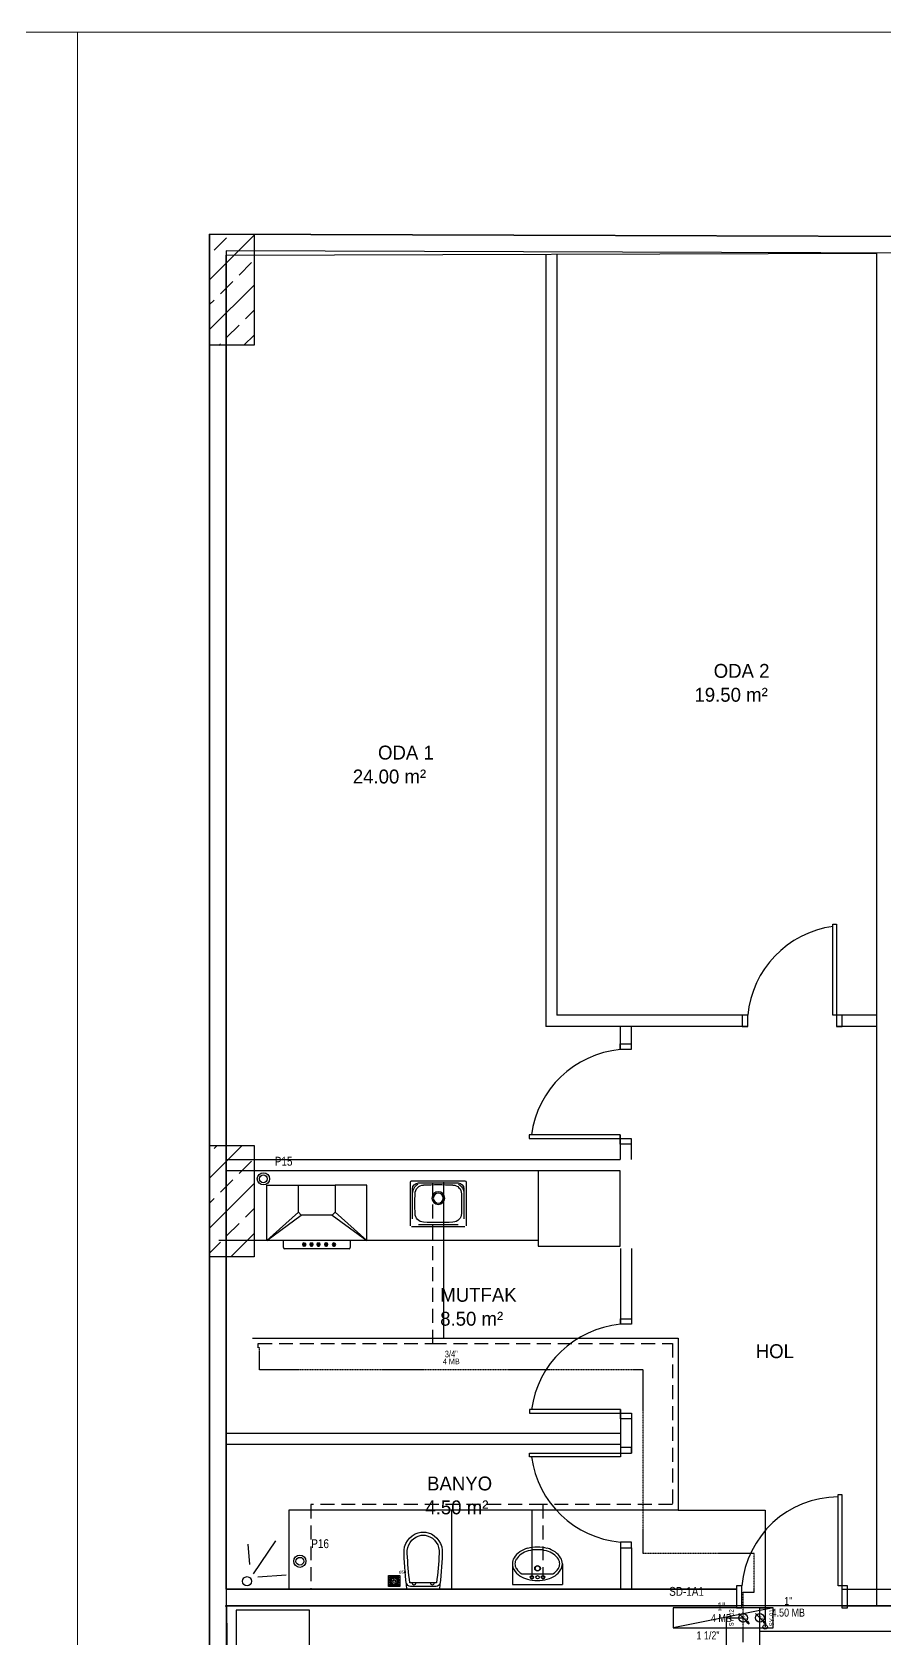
# Model space of a CAD drawing. Header units: centimetres. Extents: x 247996 to 315152, y -468471 to -440326.
# Drawn here: x 254494 to 255260, y -441772 to -440327 of the extents above; entities that cross this region are included whole.
import ezdxf
from ezdxf.enums import TextEntityAlignment as Align

# ---------------------------------------------------------------- set-up
doc = ezdxf.new("R2010")
doc.units = ezdxf.units.CM
doc.linetypes.add('0', pattern=[500, 500])
doc.linetypes.add('BASMA HATTI', pattern=[0.375, 0.25, -0.125])
for name, color, linetype, lineweight in [('SCOTT-ANTED', 144, 'Continuous', 0), ('SCOTT-MTY-SICAKSU-BORU', 1, 'BASMA HATTI', 30), ('SCOTT-MTY-SOGUKSU-BORU', 5, '0', 30), ('SCOTT-MTY-TEMIZSU-CAP', 101, 'Continuous', 30)]:
    doc.layers.add(name, color=color, linetype=linetype, lineweight=lineweight)
for name, color, linetype in [('SCOTT-MD-YUK-BIRIMI', 7, 'Continuous'), ('SCOTT-MKDU0', 50, 'Continuous'), ('SCOTT-MTY-PISSU-KOLON', 211, 'Continuous'), ('SCOTT-MTY-PISSU-KOLONNO', 211, 'Continuous'), ('SCOTT-MTY-SAYAC', 3, 'Continuous'), ('SCOTT-MTY-SIRKULASYON-BORU', 31, 'Continuous'), ('SCOTT-MTY-TEFRIS', 15, 'Continuous'), ('SCOTT-MTY-TES-SAFT', 8, 'Continuous'), ('SCOTT-MTY-VANA', 1, 'Continuous')]:
    doc.layers.add(name, color=color, linetype=linetype)
doc.styles.add('CAP', font='wturkce.SHX', dxfattribs={"width": 0.65})
doc.styles.add('MtXpl_Comic_Sans_MS', font='comic.ttf')
doc.styles.add('ROTAS', font='arial.ttf')

# ---------------------------------------------------------------- blocks, each defined once
blk = doc.blocks.new('T-DOLAP')
blk.add_line((-45, -9), (45, 9))
blk.add_lwpolyline([(-45, -9), (45, -9), (45, 9), (-45, 9)], close=True)
blk = doc.blocks.new('MTY-SU SAYACI')
at = {"layer": 'SCOTT-MTY-VANA'}
blk.add_hatch(color=256, dxfattribs=at).paths.add_polyline_path([(9.8, 9.8), (5.6, 7), (7, 5.6)])
for p, q in [((-7.3, -7.3), (6.3, 6.3)), ((5.6, 7), (9.8, 9.8)), ((7, 5.6), (5.6, 7)), ((7, 5.6), (9.8, 9.8))]:
    blk.add_line(p, q, dxfattribs=at)
blk.add_circle((0, 0), 7, dxfattribs=at)
blk.add_attdef('CAP', (-2.3, -1.2), '', height=2.5, rotation=45, dxfattribs=at)
blk = doc.blocks.new('T-KOLON-P')
for radius in [5.5, 3.5]:
    blk.add_circle((0, 0), radius)
blk = doc.blocks.new('SUZGEC1')
at = {"layer": 'SCOTT-MTY-TEFRIS'}
blk.add_lwpolyline([(-5, -5), (-5, 5), (5, 5), (5, -5)], close=True, dxfattribs=at)
for points in [[(-4.3, 3.9), (-2, 1.5, 0.029484), (-2.2, 1.3), (-4.3, 2.5)], [(-2.5, 0.3), (-4.3, 0.3), (-4.3, 1.7), (-2.4, 0.7, 0.032775)], [(-3.9, 4.3), (-2.5, 4.3), (-1.3, 2.2, 0.029484), (-1.5, 2)], [(-0.7, 2.4, -0.032775), (-0.3, 2.5), (-0.3, 4.3), (-1.7, 4.3)], [(0.3, 2.5), (0.3, 4.3), (1.7, 4.3), (0.7, 2.4, 0.032775)], [(1.3, 2.2), (2.5, 4.3), (3.9, 4.3), (1.5, 2, 0.029484)], [(4.3, 3.9), (2, 1.5, -0.029484), (2.2, 1.3), (4.3, 2.5)], [(4.3, 0.3), (4.3, 1.7), (2.4, 0.7, -0.032775), (2.5, 0.3)], [(-2.5, -0.3), (-4.3, -0.3), (-4.3, -1.7), (-2.4, -0.7, -0.032775)], [(-4.3, -3.9), (-2, -1.5, -0.029484), (-2.2, -1.3), (-4.3, -2.5)], [(-3.9, -4.3), (-2.5, -4.3), (-1.3, -2.2, -0.029484), (-1.5, -2)], [(-0.3, -4.3), (-1.7, -4.3), (-0.7, -2.4, 0.032775), (-0.3, -2.5)], [(0.3, -2.5), (0.3, -4.3), (1.7, -4.3), (0.7, -2.4, -0.032775)], [(2.5, -4.3), (1.3, -2.2, 0.029484), (1.5, -2), (3.9, -4.3)], [(4.3, -2.5), (4.3, -3.9), (2, -1.5, 0.029484), (2.2, -1.3)], [(4.3, -0.3), (4.3, -1.7), (2.4, -0.7, 0.032775), (2.5, -0.3)]]:
    blk.add_lwpolyline(points, format="xyb", close=True, dxfattribs=at)
blk.add_circle((0, 0), 1.25, dxfattribs=at)
at = {"layer": 'SCOTT-MD-YUK-BIRIMI', "color": 6, "style": 'CAP'}
for tag, p in [('PS', (-2.1, 0)), ('PSCP', (4.3, 6.7))]:
    blk.add_attdef(tag, p, '', height=2.5, dxfattribs=at)

msp = doc.modelspace()

# ---------------------------------------------------------------- linework, layer by layer
at = {"layer": 'SCOTT-ANTED'}
for p, q in [((276712.4, -440326.5), (248038.8, -440326.5)), ((254534.2, -440326.5), (254534.2, -447826.5))]:
    msp.add_line(p, q, dxfattribs=at)
at = {"layer": 'SCOTT-MKDU0', "color": 8, "ltscale": 0.03}
for p, q in [((256469.8, -440514.4), (254652.9, -440508.2)), ((254652.9, -440508.2), (254652.9, -443082.1)), ((254652.9, -440508.2), (256469.8, -440514.4)), ((254652.9, -443082.1), (254652.9, -440508.2)), ((254653.1, -440508.2), (254693.1, -440508.2)), ((254653.1, -440608.2), (254653.1, -440508.2)), ((254653.1, -440549.3), (254693.1, -440509.3)), ((254693.1, -440508.2), (254693.1, -440608.2)), ((254657.2, -440522.7), (254668.4, -440511.5)), ((256454.9, -440529.3), (254667.9, -440523.2)), ((254667.9, -440523.2), (254667.9, -443082.1)), ((254652.9, -440527.3), (254652.9, -441742.1)), ((254667.9, -440527.3), (255252.9, -440525.3)), ((254667.9, -440527.3), (254667.9, -441742.1)), ((254667.9, -441727.1), (254667.9, -440527.3)), ((254679.7, -440545.2), (254690.9, -440533.9)), ((254955.4, -440526.3), (254955.4, -441221)), ((254965.4, -440526.3), (254965.4, -441211)), ((255252.9, -440525.2), (255252.9, -441742.1)), ((255252.9, -440525.3), (255252.9, -441742.1)), ((255252.9, -440525.3), (255252.9, -441727.1)), ((254662.8, -440562), (254674.1, -440550.8)), ((254653.1, -440594.2), (254693.1, -440554.2)), ((254653.1, -440571.7), (254657.2, -440567.6)), ((254685.3, -440584.5), (254693.1, -440576.6)), ((254668.4, -440601.3), (254679.7, -440590.1)), ((254693.1, -440608.2), (254653.1, -440608.2)), ((254661.5, -440608.2), (254662.8, -440606.9)), ((254684, -440608.2), (254693.1, -440599.1)), ((255137.1, -441211), (254965.4, -441211)), ((255252.9, -441211), (255213.8, -441211)), ((255137.1, -441221), (254955.4, -441221)), ((255137.1, -441221), (254955.4, -441221)), ((255022.3, -441220.7), (255022.3, -441241.8)), ((255032.3, -441220.7), (255032.3, -441241.8)), ((255252.9, -441221), (255217.1, -441221)), ((255252.9, -441221), (255217.1, -441221)), ((255022.3, -441318.5), (255022.3, -441340.7)), ((254653.1, -441357.5), (254682.4, -441328.2)), ((254653.1, -441328.2), (254693.1, -441328.2)), ((254653.1, -441428.2), (254653.1, -441328.2)), ((254657.2, -441330.9), (254659.9, -441328.2)), ((254693.1, -441328.2), (254693.1, -441428.2)), ((255032.3, -441321.8), (255032.3, -441340.7)), ((255022.3, -441341), (254667.9, -441341)), ((254679.7, -441353.4), (254690.9, -441342.2)), ((254662.8, -441370.2), (254674.1, -441359)), ((255022.3, -441351), (254667.9, -441351)), ((254833.8, -441400.4), (254833.8, -441361)), ((254834.8, -441360), (254882.8, -441360)), ((254840.9, -441361.8), (254876.6, -441361.8)), ((254883.8, -441361), (254883.8, -441400.4)), ((255022.3, -441351), (254948.7, -441351)), ((254948.7, -441351), (254948.7, -441418.7)), ((255022.3, -441418.7), (255022.3, -441351)), ((254653.1, -441402.4), (254693.1, -441362.4)), ((254653.1, -441380), (254657.2, -441375.8)), ((254704.5, -441363.7), (254733, -441363.7)), ((254704.5, -441413.7), (254704.5, -441363.7)), ((254794.5, -441363.7), (254766, -441363.7)), ((254794.5, -441413.7), (254794.5, -441363.7)), ((254835.6, -441394.2), (254835.6, -441367.1)), ((254881.9, -441367.1), (254881.9, -441394.2)), ((254685.3, -441392.7), (254693.1, -441384.9)), ((254733, -441388.2), (254704.5, -441413.7)), ((254704.5, -441413.7), (254735.5, -441390.7)), ((254763.5, -441390.7), (254794.5, -441413.7)), ((254794.5, -441413.7), (254766, -441388.2)), ((254668.4, -441409.5), (254679.7, -441398.3)), ((254882.8, -441401.4), (254834.8, -441401.4)), ((254876.6, -441399.5), (254840.9, -441399.5)), ((254653.1, -441424.9), (254662.8, -441415.1)), ((254948.7, -441413.7), (254661.4, -441413.7)), ((254948.7, -441413.7), (254661.4, -441413.7)), ((254672.2, -441428.2), (254693.1, -441407.3)), ((254794.5, -441413.7), (254704.5, -441413.7)), ((254719.5, -441420), (254719.5, -441413.7)), ((254738, -441415.7), (254738, -441418.3)), ((254738, -441415.7), (254738.6, -441415.7)), ((254738, -441418.3), (254738, -441418.8)), ((254738.6, -441418.8), (254738, -441418.8)), ((254738.6, -441415.7), (254738.6, -441418.3)), ((254738.6, -441418.3), (254738.6, -441418.8)), ((254744.6, -441415.7), (254744.6, -441418.3)), ((254744.6, -441415.7), (254745.2, -441415.7)), ((254744.6, -441418.3), (254744.6, -441418.8)), ((254745.2, -441418.8), (254744.6, -441418.8)), ((254745.2, -441415.7), (254745.2, -441418.3)), ((254745.2, -441418.3), (254745.2, -441418.8)), ((254750.7, -441415.7), (254750.7, -441418.3)), ((254750.7, -441415.7), (254751.3, -441415.7)), ((254750.7, -441418.3), (254750.7, -441418.8)), ((254750.7, -441418.8), (254751.3, -441418.8)), ((254751.3, -441415.7), (254751.3, -441418.3)), ((254751.3, -441418.3), (254751.3, -441418.8)), ((254757.7, -441415.7), (254757.7, -441418.3)), ((254757.7, -441415.7), (254758.3, -441415.7)), ((254757.7, -441418.3), (254757.7, -441418.8)), ((254757.7, -441418.8), (254758.3, -441418.8)), ((254758.3, -441415.7), (254758.3, -441418.3)), ((254758.3, -441418.3), (254758.3, -441418.8)), ((254764.7, -441415.7), (254764.7, -441418.3)), ((254764.7, -441415.7), (254765.3, -441415.7)), ((254764.7, -441418.3), (254764.7, -441418.8)), ((254764.7, -441418.8), (254765.3, -441418.8)), ((254765.3, -441415.7), (254765.3, -441418.3)), ((254765.3, -441418.3), (254765.3, -441418.8)), ((254779.5, -441413.7), (254779.5, -441420)), ((254948.7, -441418.7), (255022.3, -441418.7)), ((255022.6, -441413.7), (255022.3, -441413.7)), ((255022.6, -441413.7), (255022.3, -441413.7)), ((254693.1, -441428.2), (254653.1, -441428.2)), ((254778.5, -441421), (254720.5, -441421)), ((255022.6, -441420.7), (255022.6, -441488.9)), ((255032.6, -441420.7), (255032.6, -441488.9)), ((255022.6, -441565.6), (255022.6, -441608.2)), ((255032.6, -441568.9), (255032.6, -441604.9)), ((255022.6, -441587.1), (254667.9, -441587.1)), ((255022.6, -441597.1), (254667.9, -441597.1)), ((254689.3, -441704.9), (254687.9, -441686.6)), ((254692.6, -441713.4), (254712.8, -441683.8)), ((255022.6, -441689.9), (255022.6, -441727.1)), ((255032.6, -441689.9), (255032.6, -441727.1)), ((254925.4, -441704.4), (254925.4, -441723.1)), ((254970.4, -441704.4), (254970.4, -441723.1)), ((254696.5, -441716.1), (254721.9, -441714.2)), ((254925.4, -441723.1), (254970.4, -441723.1)), ((254933.8, -441713.4), (254961.9, -441713.4)), ((254667.9, -441727.1), (255126.9, -441727.1)), ((255126.9, -441727.1), (254667.9, -441727.1)), ((255221.9, -441727.1), (255299, -441727.1)), ((254667, -441742.1), (255126.9, -441742.1)), ((256222.6, -441742.1), (254668.2, -441742.1)), ((254668.2, -441742.1), (254683.1, -443053.2)), ((255221.9, -441742.1), (255299, -441742.1))]:
    msp.add_line(p, q, dxfattribs=at)
for points in [[(255217.1, -441211), (255213.8, -441211), (255213.8, -441129.1), (255217.1, -441129.1)], [(255022.3, -441321.8), (255022.3, -441318.5), (254940.5, -441318.5), (254940.5, -441321.8)], [(255022.6, -441568.9), (255022.6, -441565.6), (254940.7, -441565.6), (254940.7, -441568.9)], [(255022.6, -441604.9), (255022.6, -441608.2), (254940.7, -441608.2), (254940.7, -441604.9)], [(255221.9, -441724.1), (255218.6, -441724.1), (255218.6, -441642.2), (255221.9, -441642.2)], [(255221.9, -441724.1), (255218.6, -441724.1), (255218.6, -441642.2), (255221.9, -441642.2)], [(255221.9, -441724.1), (255218.6, -441724.1), (255218.6, -441642.2), (255221.9, -441642.2)]]:
    msp.add_lwpolyline(points, close=True, dxfattribs=at)
for points in [[(255132.1, -441221), (255137.1, -441221), (255137.1, -441211), (255132.1, -441211), (255132.1, -441221)], [(255217.1, -441221), (255222.1, -441221), (255222.1, -441211), (255217.1, -441211), (255217.1, -441221)], [(255032.3, -441236.8), (255032.3, -441241.8), (255022.3, -441241.8), (255022.3, -441236.8), (255032.3, -441236.8)], [(255032.3, -441321.8), (255032.3, -441326.8), (255022.3, -441326.8), (255022.3, -441321.8), (255032.3, -441321.8)], [(255032.6, -441483.9), (255032.6, -441488.9), (255022.6, -441488.9), (255022.6, -441483.9), (255032.6, -441483.9)], [(255032.6, -441568.9), (255032.6, -441573.9), (255022.6, -441573.9), (255022.6, -441568.9), (255032.6, -441568.9)], [(255032.6, -441604.9), (255032.6, -441599.9), (255022.6, -441599.9), (255022.6, -441604.9), (255032.6, -441604.9)], [(255032.6, -441689.9), (255032.6, -441684.9), (255022.6, -441684.9), (255022.6, -441689.9), (255032.6, -441689.9)], [(255126.9, -441744.1), (255131.9, -441744.1), (255131.9, -441724.1), (255126.9, -441724.1), (255126.9, -441744.1)], [(255126.9, -441744.1), (255131.9, -441744.1), (255131.9, -441724.1), (255126.9, -441724.1), (255126.9, -441744.1)], [(255126.9, -441744.1), (255131.9, -441744.1), (255131.9, -441724.1), (255126.9, -441724.1), (255126.9, -441744.1)], [(255221.9, -441744.1), (255226.9, -441744.1), (255226.9, -441724.1), (255221.9, -441724.1), (255221.9, -441744.1)], [(255221.9, -441744.1), (255226.9, -441744.1), (255226.9, -441724.1), (255221.9, -441724.1), (255221.9, -441744.1)], [(255221.9, -441744.1), (255226.9, -441744.1), (255226.9, -441724.1), (255221.9, -441724.1), (255221.9, -441744.1)]]:
    msp.add_lwpolyline(points, dxfattribs=at)
for points in [[(254830.6, -441727.1, -0.01664), (254828, -441695.3, -0.351622), (254840.8, -441676.4, -0.068714), (254845.2, -441675.8, -0.068714), (254849.7, -441676.4, -0.351622), (254862.4, -441695.3, -0.01664), (254859.8, -441727.1)], [(254833.2, -441721.5, -0.016866), (254830.9, -441695.1, -0.351778), (254841.6, -441679.1, -0.068022), (254845.2, -441678.6, -0.068022), (254848.8, -441679.1, -0.351778), (254859.6, -441695.1, -0.016866), (254857.2, -441721.5)]]:
    msp.add_lwpolyline(points, format="xyb", close=True, dxfattribs=at)
msp.add_lwpolyline([(254860.1, -441721.7, -0.389191), (254856.8, -441724.7), (254845.2, -441724.7), (254833.7, -441724.7, -0.389191), (254830.4, -441721.7, -0.389191)], format="xyb", dxfattribs=at)
for centre, radius in [((254948.1, -441708.5), 2.52), ((254948.1, -441708.5), 2.12), ((254686.8, -441720.1, 51), 4.14), ((254943, -441716.5), 1.56), ((254948.1, -441716.5), 1.56), ((254953, -441716.5), 1.56)]:
    msp.add_circle(centre, radius, dxfattribs=at)
for centre, radius, start, end in [((255225.7, -441219.2), 88.9, 97.6747, 174.6919), ((255030.6, -441330.4), 88.9, 95.3081, 172.3253), ((254720.5, -441420), 1, 180, 270), ((254738.3, -441417.3), 1.54, 100.5754, 259.4621), ((254738.3, -441417.3), 1.54, 282.6235, 77.3767), ((254744.8, -441417.3), 1.54, 100.5754, 259.4621), ((254744.8, -441417.3), 1.54, 282.6235, 77.3767), ((254751, -441417.3), 1.54, 100.5754, 259.4621), ((254751, -441417.3), 1.54, 282.6235, 77.3767), ((254758, -441417.3), 1.54, 100.5754, 259.4621), ((254758, -441417.3), 1.54, 282.6235, 77.3767), ((254765, -441417.3), 1.54, 100.5754, 259.4621), ((254765, -441417.3), 1.54, 282.6235, 77.3767), ((254778.5, -441420), 1, 270, 0), ((255030.8, -441577.5), 88.9, 95.3081, 172.3253), ((255030.8, -441596.4), 88.9, 187.6747, 264.6919), ((255219.1, -441731.8), 87.6, 90.3687, 174.9809), ((255219.1, -441731.8), 87.6, 90.3687, 174.9809), ((255219.1, -441731.8), 87.6, 90.3687, 174.9809), ((254941.6, -441708), 17.2, 123.8347, 148.2866), ((254945.4, -441713.7), 24.1, 105.5176, 123.8347), ((254945.4, -441713.7), 21.7, 105.5176, 123.8347), ((254947.9, -441722.8), 33.5, 90, 105.5176), ((254947.9, -441722.8), 31.1, 90, 105.5176), ((254947.9, -441722.8), 33.5, 74.4824, 90), ((254947.9, -441722.8), 31.1, 74.4824, 90), ((254950.4, -441713.7), 21.7, 56.1653, 74.4824), ((254950.4, -441713.7), 24.1, 56.1653, 74.4824), ((254954.2, -441708), 17.2, 31.7134, 56.1653), ((254935.7, -441704.4), 10.3, 148.2866, 180), ((254935.7, -441704.4), 10.3, 180, 211.7134), ((254935.7, -441704.4), 7.93, 148.2866, 180), ((254935.7, -441704.4), 7.93, 180, 211.7134), ((254941.6, -441708), 14.8, 123.8347, 148.2866), ((254941.6, -441700.8), 14.8, 211.7134, 238.6233), ((254954.2, -441700.8), 14.8, 301.3767, 328.2866), ((254954.2, -441708), 14.8, 31.7134, 56.1653), ((254960.1, -441704.4), 7.93, 0, 31.7134), ((254960.1, -441704.4), 7.93, 328.2866, 0), ((254960.1, -441704.4), 10.3, 0, 31.7134), ((254960.1, -441704.4), 10.3, 328.2866, 0), ((254836.9, -441721.5), 1.78, 180, 0), ((254853.5, -441721.5), 1.78, 180, 0), ((254941.6, -441700.8), 17.2, 211.7134, 236.1653), ((254945.4, -441695.1), 24.1, 236.1653, 254.4824), ((254947.9, -441686), 33.5, 254.4824, 270), ((254947.9, -441686), 33.5, 270, 285.5176), ((254950.4, -441695.1), 24.1, 285.5176, 303.8347), ((254954.2, -441700.8), 17.2, 303.8347, 328.2866)]:
    msp.add_arc(centre, radius, start, end, dxfattribs=at)
at = {"layer": 'SCOTT-MKDU0', "color": 8, "ltscale": 0.03, "extrusion": (0, 0, -1)}
for centre, major_axis, start_param, end_param in [((254834.8, -441361), (0.707, 0.707), 3.926991, 5.497787), ((254840.9, -441367.1), (-3.75, 3.75), 5.497787, 7.068583), ((254876.6, -441367.1), (3.75, 3.75), -0.785398, 0.785398), ((254882.8, -441361), (0.707, 0.707), -0.785398, 0.785398), ((254845.8, -441371.6), (-7.14, 7.14), 5.524757, 6.541187), ((255170, -441380.4), (-234.9, 234.9), 5.470817, 5.524757), ((254845.9, -441371.7), (-5.66, 5.66), 5.524757, 7.028844), ((254858.8, -441695.6), (332.3, 0), 4.67265, 4.752129), ((254858.8, -441375.4), (-4.07, 4.07), 3.926991, 10.210176), ((254858.8, -441375.4), (-3.18, 3.18), 3.926991, 10.210176), ((254871.7, -441371.7), (-5.66, 5.66), 0.825137, 2.329224), ((254871.8, -441371.6), (7.14, 7.14), -0.258001, 0.758428), ((254547.5, -441380.4), (234.9, 234.9), 0.758428, 0.812368), ((254845.9, -441389.1), (5.66, 5.66), 2.395934, 3.900021), ((254871.7, -441389.1), (5.66, 5.66), 0.812368, 2.316455), ((254858.8, -441065.1), (332.3, 0), 1.531058, 1.610536)]:
    msp.add_ellipse(centre, major_axis=major_axis, ratio=1, start_param=start_param, end_param=end_param, dxfattribs=at)
at = {"layer": 'SCOTT-MKDU0', "color": 8, "ltscale": 0.03, "invisible_edges": 1}
for points in [[(254766, -441388.2), (254733, -441388.2), (254733, -441363.7), (254766, -441363.7)], [(254733, -441388.2), (254766, -441388.2), (254763.5, -441390.7), (254735.5, -441390.7)]]:
    msp.add_3dface(points, dxfattribs=at)
at = {"layer": 'SCOTT-MTY-SICAKSU-BORU', "ltscale": 50}
for p, q in [((254696.8, -441506.3), (254853.8, -441506.3)), ((254853.8, -441506.3), (255069.5, -441506.3)), ((255069.5, -441506.3), (255069.5, -441651.2)), ((255069.5, -441651.2), (254952.9, -441651.2))]:
    msp.add_line(p, q, dxfattribs=at)
for points in [[(254853.8, -441506.3), (254853.8, -441361)], [(254744.3, -441651.2), (254744.3, -441727.1)], [(254952.9, -441651.2), (254744.3, -441651.2)], [(254952.9, -441651.2), (254952.9, -441718.5)]]:
    msp.add_lwpolyline(points, dxfattribs=at)
at = {"layer": 'SCOTT-MTY-SICAKSU-BORU'}
for points in [[(255133, -441744), (255133, -441730), (255143, -441730), (255143, -441695), (255043, -441695), (255043, -441530), (254698, -441530), (254698, -441510), (254696.8, -441510), (254696.8, -441506.3)], [(255133, -441762), (255133, -441744)], [(255133, -441775), (255133, -441762)]]:
    msp.add_lwpolyline(points, dxfattribs=at)
at = {"layer": 'SCOTT-MTY-SIRKULASYON-BORU'}
for points in [[(255118, -441762), (255118, -441753), (255133, -441753)], [(255118, -441840), (255118, -441762)]]:
    msp.add_lwpolyline(points, dxfattribs=at)
at = {"layer": 'SCOTT-MTY-SOGUKSU-BORU', "ltscale": 50}
for p, q in [((254691.8, -441501.3), (254863.8, -441501.3)), ((254863.8, -441501.3), (255074.5, -441501.3)), ((255074.5, -441501.3), (255074.5, -441656.2)), ((255074.5, -441656.2), (254942.9, -441656.2))]:
    msp.add_line(p, q, dxfattribs=at)
for points in [[(254863.8, -441501.3), (254863.8, -441361)], [(254724.3, -441656.2), (254724.3, -441727.1)], [(254942.9, -441656.2), (254870.6, -441656.2), (254724.3, -441656.2)], [(254870.6, -441656.2), (254870.6, -441727)], [(254942.9, -441656.2), (254942.9, -441718.5)], [(255074.5, -441656.2), (255152.8, -441656.2), (255152.8, -441761.2)]]:
    msp.add_lwpolyline(points, dxfattribs=at)
at = {"layer": 'SCOTT-MTY-SOGUKSU-BORU'}
for points in [[(255148, -441762), (255148, -441744)], [(255148, -441744), (255152.8, -441744)], [(255067, -441875), (255067, -441870), (255148, -441870), (255148, -441765)], [(255148, -441765), (255148, -441762)], [(255148, -441765), (255437, -441765)]]:
    msp.add_lwpolyline(points, dxfattribs=at)
at = {"layer": 'SCOTT-MTY-SOGUKSU-BORU', "ltscale": 50}
msp.add_circle((255152.8, -441761.2), 2, dxfattribs=at)
at = {"layer": 'SCOTT-MTY-TES-SAFT'}
msp.add_lwpolyline([(254677, -441940), (254743, -441940), (254743, -441746), (254677, -441746)], close=True, dxfattribs=at)

# ---------------------------------------------------------------- block references
at = {"layer": 'SCOTT-MTY-PISSU-KOLON'}
for p in [(254701.5, -441358.1), (254734.3, -441702.1)]:
    msp.add_blockref('T-KOLON-P', p, dxfattribs=at)
at = {"layer": 'SCOTT-MTY-SAYAC', "rotation": 180}
msp.add_blockref('T-DOLAP', (255115, -441753), dxfattribs=at)
at = {"layer": 'SCOTT-MTY-SAYAC'}
ref = msp.add_blockref('MTY-SU SAYACI', (255133, -441753), dxfattribs=dict(at, xscale=0.55, yscale=0.55, rotation=270))
ref.add_attrib('CAP', 'DN20', (255132.4, -441751.7), dxfattribs={"height": 1.38, "rotation": 315})
ref = msp.add_blockref('MTY-SU SAYACI', (255148, -441753), dxfattribs=dict(at, xscale=0.55, yscale=0.55, rotation=270))
ref.add_attrib('CAP', 'DN20', (255147.4, -441751.7), dxfattribs={"height": 1.38, "rotation": 315})
at = {"layer": 'SCOTT-MTY-VANA'}
ref = msp.add_blockref('SUZGEC1', (254819.1, -441719.9), dxfattribs=at)
ref.add_attrib('PS', '2 SB', (254814.7, -441719.9), dxfattribs={"layer": 'SCOTT-MD-YUK-BIRIMI', "color": 6, "height": 2.5, "style": 'CAP'})
ref.add_attrib('PSCP', '%%C50', (254823.3, -441713.2), dxfattribs={"layer": 'SCOTT-MD-YUK-BIRIMI', "color": 6, "height": 2.5, "style": 'CAP'})

# ---------------------------------------------------------------- texts
at = {"layer": 'SCOTT-MKDU0', "color": 8, "ltscale": 0.03, "style": 'MtXpl_Comic_Sans_MS'}
for s, p in [('ODA 2', (255106.5, -440907.4)), ('19.50 m²', (255089.2, -440928.9)), ('ODA 1', (254804.6, -440980.9)), ('24.00 m²', (254781.9, -441002.4)), ('MUTFAK', (254860.6, -441468.7)), ('8.50 m²', (254860.5, -441490.2)), ('HOL', (255144.3, -441519.4)), ('BANYO', (254848.7, -441638.4)), ('4.50 m²', (254847.2, -441659.9))]:
    msp.add_text(s, height=12.5, dxfattribs=at).set_placement(p)
at = {"layer": 'SCOTT-MTY-PISSU-KOLONNO', "style": 'ROTAS', "width": 0.8}
for s, p in [('P15', (254719.7, -441342.3)), ('P16', (254752.5, -441686.3))]:
    msp.add_text(s, height=8, dxfattribs=at).set_placement(p, align=Align.MIDDLE_CENTER)
at = {"layer": 'SCOTT-MTY-SAYAC', "style": 'ROTAS', "width": 0.8}
msp.add_text('SD-1A1', height=8, dxfattribs=at).set_placement((255082.1, -441729.2), align=Align.MIDDLE_CENTER)
at = {"layer": 'SCOTT-MTY-TEMIZSU-CAP', "style": 'ROTAS', "width": 0.8}
for s, height, p in [('4 MB', 5.1, (254870.5, -441522.3)), ('3/4"', 6, (254870.5, -441515.7)), ('1"', 7.2, (255173.6, -441737.8)), ('4 MB', 7.2, (255113.4, -441753.3)), ('1"', 7.2, (255113.4, -441742.8)), ('4.50 MB', 7.2, (255173.6, -441748.3)), ('1 1/2"', 7.2, (255101.4, -441768.8))]:
    msp.add_text(s, height=height, dxfattribs=at).set_placement(p, align=Align.MIDDLE_CENTER)
at = {"layer": 'SCOTT-MTY-VANA', "style": 'ROTAS', "width": 0.8}
for s, p in [('SY-02', (255122.4, -441753)), ('SY-01', (255158.6, -441753))]:
    msp.add_text(s, height=4, rotation=90, dxfattribs=at).set_placement(p, align=Align.MIDDLE_CENTER)

doc.saveas('drawing.dxf')
